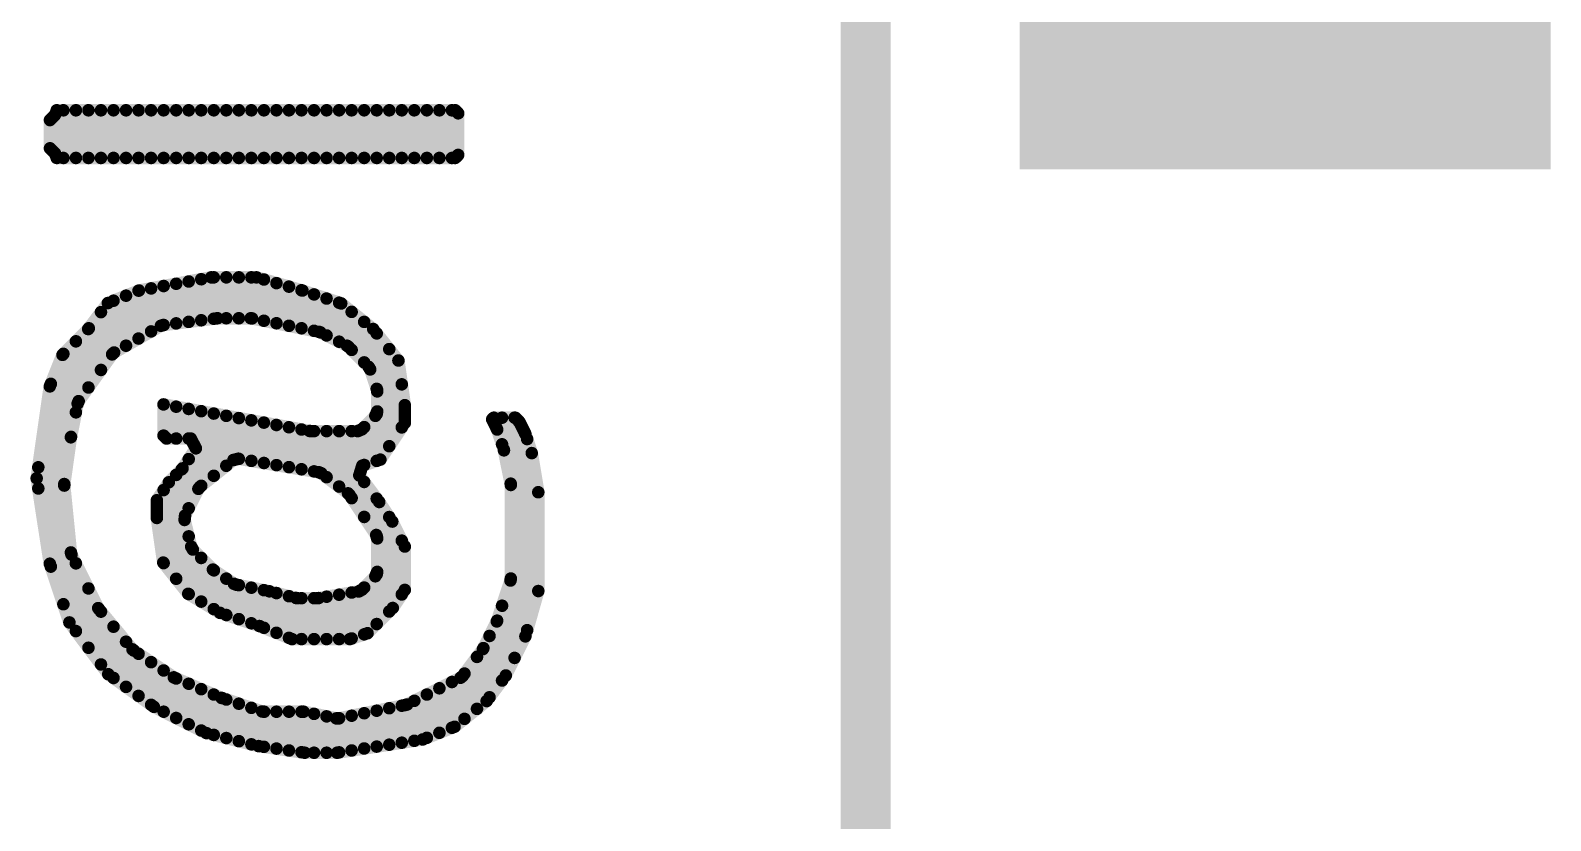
# Model space of a CAD drawing. Extents: x 18.8 to 58.3, y 22.4 to 94.7.
# Drawn here: x 28.457 to 31.538, y 42.898 to 44.498 of the extents above; entities that cross this region are included whole.
import ezdxf

# ---------------------------------------------------------------- set-up
doc = ezdxf.new("R2010")
doc.units = 0
doc.header["$MEASUREMENT"] = 0
doc.layers.get('0').update_dxf_attribs({"linetype": 'CONTINUOUS'})
doc.layers.add('SILKTOP_PHO', color=251, linetype='CONTINUOUS')
doc.layers.add('SOLDERTOP_PHO', color=7, linetype='CONTINUOUS')

# ---------------------------------------------------------------- blocks, each defined once
blk = doc.blocks.new('ROUND_1')
at = {"const_width": 0.0127}
blk.add_lwpolyline([(-0.00635, 0, 1), (0.00635, 0, 1)], format="xyb", close=True, dxfattribs=at)
blk = doc.blocks.new('RECTANGLE_229')
blk.add_solid([(0.538098, 0.788162), (0.538098, -0.788162), (-0.538098, 0.788162), (-0.538098, -0.788162)])

msp = doc.modelspace()

# ---------------------------------------------------------------- linework, layer by layer
at = {"layer": 'SILKTOP_PHO'}
for points, const_width in [([(30.150054, 41.604438), (30.150054, 45.104558)], 0.1016), ([(28.506928, 44.326048), (28.497022, 44.316142)], 0.0254), ([(28.4988, 44.257468), (28.4988, 44.31792)], 0.0254), ([(28.510738, 44.334938), (28.506928, 44.326048)], 0.0254), ([(29.318204, 44.335954), (28.510738, 44.335954)], 0.0254), ([(28.510738, 44.335954), (28.510738, 44.334938)], 0.0254), ([(28.5242, 44.239434), (28.5242, 44.335954)], 0.0254), ([(28.5496, 44.239434), (28.5496, 44.335954)], 0.0254), ([(28.575, 44.239434), (28.575, 44.335954)], 0.0254), ([(28.6004, 44.239434), (28.6004, 44.335954)], 0.0254), ([(28.6258, 44.239434), (28.6258, 44.335954)], 0.0254), ([(28.6512, 44.239434), (28.6512, 44.335954)], 0.0254), ([(28.6766, 44.239434), (28.6766, 44.335954)], 0.0254), ([(28.702, 44.239434), (28.702, 44.335954)], 0.0254), ([(28.7274, 44.239434), (28.7274, 44.335954)], 0.0254), ([(28.7528, 44.239434), (28.7528, 44.335954)], 0.0254), ([(28.7782, 44.239434), (28.7782, 44.335954)], 0.0254), ([(28.8036, 44.239434), (28.8036, 44.335954)], 0.0254), ([(28.829, 44.239434), (28.829, 44.335954)], 0.0254), ([(28.8544, 44.239434), (28.8544, 44.335954)], 0.0254), ([(28.8798, 44.239434), (28.8798, 44.335954)], 0.0254), ([(28.9052, 44.239434), (28.9052, 44.335954)], 0.0254), ([(28.9306, 44.239434), (28.9306, 44.335954)], 0.0254), ([(28.956, 44.239434), (28.956, 44.335954)], 0.0254), ([(28.9814, 44.239434), (28.9814, 44.335954)], 0.0254), ([(29.0068, 44.239434), (29.0068, 44.335954)], 0.0254), ([(29.0322, 44.239434), (29.0322, 44.335954)], 0.0254), ([(29.0576, 44.239434), (29.0576, 44.335954)], 0.0254), ([(29.083, 44.239434), (29.083, 44.335954)], 0.0254), ([(29.1084, 44.239434), (29.1084, 44.335954)], 0.0254), ([(29.1338, 44.239434), (29.1338, 44.335954)], 0.0254), ([(29.1592, 44.239434), (29.1592, 44.335954)], 0.0254), ([(29.1846, 44.239434), (29.1846, 44.335954)], 0.0254), ([(29.21, 44.239434), (29.21, 44.335954)], 0.0254), ([(29.2354, 44.239434), (29.2354, 44.335954)], 0.0254), ([(29.2608, 44.239434), (29.2608, 44.335954)], 0.0254), ([(29.2862, 44.239434), (29.2862, 44.335954)], 0.0254), ([(29.3116, 44.239434), (29.3116, 44.335954)], 0.0254), ([(29.3243, 44.329858), (29.318204, 44.335954)], 0.0254), ([(29.3243, 44.24553), (29.3243, 44.329858)], 0.0254), ([(28.497022, 44.316142), (28.497022, 44.258992)], 0.0254), ([(28.497022, 44.258992), (28.506928, 44.24934)], 0.0254), ([(28.506928, 44.24934), (28.510738, 44.240196)], 0.0254), ([(28.510738, 44.240196), (28.510738, 44.239434)], 0.0254), ([(28.510738, 44.239434), (29.318204, 44.239434)], 0.0254), ([(29.318204, 44.239434), (29.3243, 44.24553)], 0.0254), ([(28.82392, 43.997626), (28.677362, 43.970956)], 0.0254), ([(28.7274, 43.901106), (28.7274, 43.9801)], 0.0254), ([(28.7528, 43.904408), (28.7528, 43.984672)], 0.0254), ([(28.7782, 43.907456), (28.7782, 43.989244)], 0.0254), ([(28.8036, 43.910758), (28.8036, 43.993816)], 0.0254), ([(28.915614, 43.997626), (28.82392, 43.997626)], 0.0254), ([(28.829, 43.913806), (28.829, 43.997626)], 0.0254), ([(28.8544, 43.914822), (28.8544, 43.997626)], 0.0254), ([(28.8798, 43.914822), (28.8798, 43.997626)], 0.0254), ([(28.9052, 43.914568), (28.9052, 43.997626)], 0.0254), ([(29.008578, 43.970956), (28.915614, 43.997626)], 0.0254), ([(28.9306, 43.909742), (28.9306, 43.993308)], 0.0254), ([(28.956, 43.904662), (28.956, 43.985942)], 0.0254), ([(28.9814, 43.899582), (28.9814, 43.97883)], 0.0254), ([(28.677362, 43.970956), (28.61437, 43.945556)], 0.0254), ([(28.6258, 43.844464), (28.6258, 43.950382)], 0.0254), ([(28.6512, 43.859196), (28.6512, 43.960542)], 0.0254), ([(28.6766, 43.873674), (28.6766, 43.970702)], 0.0254), ([(28.702, 43.888152), (28.702, 43.975274)], 0.0254), ([(29.0068, 43.894502), (29.0068, 43.971464)], 0.0254), ([(29.087318, 43.944794), (29.008578, 43.970956)], 0.0254), ([(29.0322, 43.889422), (29.0322, 43.963082)], 0.0254), ([(29.0576, 43.880024), (29.0576, 43.9547)], 0.0254), ([(28.61437, 43.945556), (28.575762, 43.894502)], 0.0254), ([(28.6004, 43.810174), (28.6004, 43.927268)], 0.0254), ([(29.083, 43.867324), (29.083, 43.946318)], 0.0254), ([(29.152088, 43.892978), (29.087318, 43.944794)], 0.0254), ([(29.1084, 43.850814), (29.1084, 43.927776)], 0.0254), ([(28.574492, 43.892978), (28.522422, 43.840654)], 0.0254), ([(28.575762, 43.894502), (28.574492, 43.892978)], 0.0254), ([(28.575, 43.774614), (28.575, 43.893486)], 0.0254), ([(28.62707, 43.84548), (28.721812, 43.899582)], 0.0254), ([(28.721812, 43.899582), (28.726384, 43.901106)], 0.0254), ([(28.726384, 43.901106), (28.834588, 43.914568)], 0.0254), ([(28.834588, 43.914568), (28.836366, 43.914822)], 0.0254), ([(28.836366, 43.914822), (28.90393, 43.914822)], 0.0254), ([(28.90393, 43.914822), (28.90647, 43.914568)], 0.0254), ([(28.90647, 43.914568), (29.041852, 43.88739)], 0.0254), ([(29.041852, 43.88739), (29.0449, 43.886374)], 0.0254), ([(29.1338, 43.825414), (29.1338, 43.907456)], 0.0254), ([(29.203142, 43.829224), (29.152088, 43.892978)], 0.0254), ([(28.5496, 43.724322), (28.5496, 43.868086)], 0.0254), ([(29.0449, 43.886374), (29.099002, 43.859196)], 0.0254), ([(29.099002, 43.859196), (29.102304, 43.85691)], 0.0254), ([(29.102304, 43.85691), (29.142944, 43.81627)], 0.0254), ([(29.1592, 43.77182), (29.1592, 43.884088)], 0.0254), ([(28.522422, 43.840654), (28.496768, 43.7769)], 0.0254), ([(28.5242, 43.335702), (28.5242, 43.842686)], 0.0254), ([(28.555188, 43.746928), (28.623006, 43.84167)], 0.0254), ([(28.623006, 43.84167), (28.62707, 43.84548)], 0.0254), ([(29.1846, 43.655742), (29.1846, 43.852338)], 0.0254), ([(29.216096, 43.7388), (29.203142, 43.829224)], 0.0254), ([(29.142944, 43.81627), (29.145992, 43.81119)], 0.0254), ([(29.145992, 43.81119), (29.159708, 43.770804)], 0.0254), ([(28.496768, 43.7769), (28.470098, 43.590718)], 0.0254), ([(28.4988, 43.411902), (28.4988, 43.78198)], 0.0254), ([(29.159708, 43.770804), (29.160216, 43.76674)], 0.0254), ([(29.160216, 43.76674), (29.160216, 43.7261)], 0.0254), ([(29.21, 43.693842), (29.21, 43.780964)], 0.0254), ([(28.539694, 43.674538), (28.553156, 43.742102)], 0.0254), ([(28.553156, 43.742102), (28.555188, 43.746928)], 0.0254), ([(29.023564, 43.686476), (28.727146, 43.740324)], 0.0254), ([(28.727146, 43.740324), (28.727146, 43.677078)], 0.0254), ([(28.7274, 43.677078), (28.7274, 43.740324)], 0.0254), ([(28.7528, 43.671236), (28.7528, 43.735752)], 0.0254), ([(29.216096, 43.702732), (29.216096, 43.7388)], 0.0254), ([(28.7782, 43.671236), (28.7782, 43.73118)], 0.0254), ([(28.8036, 43.575478), (28.8036, 43.726608)], 0.0254), ([(28.829, 43.595798), (28.829, 43.721782)], 0.0254), ([(28.8544, 43.616118), (28.8544, 43.71721)], 0.0254), ([(28.8798, 43.630088), (28.8798, 43.712638)], 0.0254), ([(28.9052, 43.626024), (28.9052, 43.708066)], 0.0254), ([(28.9306, 43.621706), (28.9306, 43.703494)], 0.0254), ([(29.156406, 43.71721), (29.129482, 43.690032)], 0.0254), ([(29.160216, 43.7261), (29.156406, 43.71721)], 0.0254), ([(29.1592, 43.626024), (29.1592, 43.72102)], 0.0254), ([(29.166566, 43.628564), (29.216096, 43.702732)], 0.0254), ([(29.396436, 43.7134), (29.393134, 43.710098)], 0.0254), ([(29.393134, 43.710098), (29.402532, 43.691048)], 0.0254), ([(29.440124, 43.7134), (29.396436, 43.7134)], 0.0254), ([(29.4132, 43.659552), (29.4132, 43.7134)], 0.0254), ([(29.4386, 43.22699), (29.4386, 43.7134)], 0.0254), ([(29.448252, 43.705018), (29.440124, 43.7134)], 0.0254), ([(29.460444, 43.680634), (29.448252, 43.705018)], 0.0254), ([(28.525978, 43.579034), (28.53944, 43.673776)], 0.0254), ([(28.53944, 43.673776), (28.539694, 43.674538)], 0.0254), ([(28.727146, 43.677078), (28.733242, 43.671236)], 0.0254), ([(28.733242, 43.671236), (28.782264, 43.671236)], 0.0254), ([(28.782264, 43.671236), (28.792678, 43.651424)], 0.0254), ([(28.956, 43.617388), (28.956, 43.698668)], 0.0254), ([(28.9814, 43.613324), (28.9814, 43.694096)], 0.0254), ([(29.0068, 43.609006), (29.0068, 43.689524)], 0.0254), ([(29.02585, 43.686222), (29.023564, 43.686476)], 0.0254), ([(29.120592, 43.686222), (29.02585, 43.686222)], 0.0254), ([(29.0322, 43.604688), (29.0322, 43.686222)], 0.0254), ([(29.0576, 43.593004), (29.0576, 43.686222)], 0.0254), ([(29.083, 43.573954), (29.083, 43.686222)], 0.0254), ([(29.1084, 43.550586), (29.1084, 43.686222)], 0.0254), ([(29.129482, 43.690032), (29.120592, 43.686222)], 0.0254), ([(29.1338, 43.617642), (29.1338, 43.69435)], 0.0254), ([(29.402532, 43.691048), (29.403294, 43.689524)], 0.0254), ([(29.403294, 43.689524), (29.416756, 43.648884)], 0.0254), ([(29.473398, 43.641772), (29.460444, 43.680634)], 0.0254), ([(28.792678, 43.651424), (28.765754, 43.610784)], 0.0254), ([(29.416756, 43.648884), (29.41701, 43.64736)], 0.0254), ([(29.41701, 43.64736), (29.430726, 43.579796)], 0.0254), ([(29.464, 43.283124), (29.464, 43.67022)], 0.0254), ([(29.486606, 43.562524), (29.473398, 43.641772)], 0.0254), ([(28.4734, 43.570144), (28.4734, 43.61307)], 0.0254), ([(28.765754, 43.610784), (28.763976, 43.608752)], 0.0254), ([(28.7782, 43.530012), (28.7782, 43.62958)], 0.0254), ([(28.801314, 43.5737), (28.868878, 43.627802)], 0.0254), ([(28.868878, 43.627802), (28.879038, 43.630342)], 0.0254), ([(28.879038, 43.630342), (29.041344, 43.603164)], 0.0254), ([(29.123894, 43.59656), (29.12999, 43.616372)], 0.0254), ([(29.12999, 43.616372), (29.166566, 43.628564)], 0.0254), ([(28.470098, 43.590718), (28.496768, 43.417744)], 0.0254), ([(28.525978, 43.577256), (28.525978, 43.579034)], 0.0254), ([(28.737814, 43.58259), (28.713684, 43.546268)], 0.0254), ([(28.763976, 43.608752), (28.737814, 43.58259)], 0.0254), ([(28.7528, 43.387264), (28.7528, 43.597576)], 0.0254), ([(29.041344, 43.603164), (29.046932, 43.600878)], 0.0254), ([(29.046932, 43.600878), (29.101034, 43.560238)], 0.0254), ([(29.16428, 43.542712), (29.123894, 43.59656)], 0.0254), ([(29.1338, 43.512486), (29.1338, 43.583352)], 0.0254), ([(29.430726, 43.579796), (29.43098, 43.577256)], 0.0254), ([(28.525978, 43.575986), (28.525978, 43.577256)], 0.0254), ([(28.53944, 43.440604), (28.525978, 43.575986)], 0.0254), ([(28.7274, 43.419014), (28.7274, 43.566842)], 0.0254), ([(28.770834, 43.51528), (28.797758, 43.569382)], 0.0254), ([(28.797758, 43.569382), (28.801314, 43.5737)], 0.0254), ([(29.101034, 43.560238), (29.104082, 43.55719)], 0.0254), ([(29.104082, 43.55719), (29.158184, 43.47591)], 0.0254), ([(29.1592, 43.473878), (29.1592, 43.54957)], 0.0254), ([(29.43098, 43.577256), (29.43098, 43.387772)], 0.0254), ([(29.486606, 43.362372), (29.486606, 43.562524)], 0.0254), ([(28.713684, 43.546268), (28.713684, 43.510454)], 0.0254), ([(29.190696, 43.503088), (29.16428, 43.542712)], 0.0254), ([(28.713684, 43.510454), (28.726638, 43.42003)], 0.0254), ([(28.769818, 43.50639), (28.770834, 43.51528)], 0.0254), ([(28.78328, 43.452288), (28.769818, 43.50639)], 0.0254), ([(29.1846, 43.32097), (29.1846, 43.512232)], 0.0254), ([(29.216096, 43.452542), (29.190696, 43.503088)], 0.0254), ([(28.7782, 43.356276), (28.7782, 43.473116)], 0.0254), ([(29.158184, 43.47591), (29.160216, 43.469052)], 0.0254), ([(29.160216, 43.469052), (29.160216, 43.401234)], 0.0254), ([(29.21, 43.355514), (29.21, 43.46448)], 0.0254), ([(28.54071, 43.436286), (28.53944, 43.440604)], 0.0254), ([(28.594812, 43.327828), (28.54071, 43.436286)], 0.0254), ([(28.786582, 43.446446), (28.78328, 43.452288)], 0.0254), ([(28.827222, 43.405806), (28.786582, 43.446446)], 0.0254), ([(28.8036, 43.341036), (28.8036, 43.429428)], 0.0254), ([(29.216096, 43.364658), (29.216096, 43.452542)], 0.0254), ([(28.496768, 43.417744), (28.536392, 43.298872)], 0.0254), ([(28.5496, 43.281346), (28.5496, 43.418506)], 0.0254), ([(28.726638, 43.42003), (28.777184, 43.356784)], 0.0254), ([(28.829254, 43.404282), (28.827222, 43.405806)], 0.0254), ([(28.829, 43.325796), (28.829, 43.404536)], 0.0254), ([(28.869894, 43.377104), (28.829254, 43.404282)], 0.0254), ([(29.160216, 43.401234), (29.156406, 43.392344)], 0.0254), ([(29.1592, 43.29557), (29.1592, 43.396154)], 0.0254), ([(28.575, 43.247564), (28.575, 43.367706)], 0.0254), ([(28.8544, 43.313858), (28.8544, 43.387518)], 0.0254), ([(28.874466, 43.375326), (28.869894, 43.377104)], 0.0254), ([(28.941776, 43.361864), (28.874466, 43.375326)], 0.0254), ([(28.8798, 43.305476), (28.8798, 43.37431)], 0.0254), ([(28.9052, 43.297094), (28.9052, 43.36923)], 0.0254), ([(28.9306, 43.28795), (28.9306, 43.36415)], 0.0254), ([(29.129482, 43.365166), (29.122624, 43.36161)], 0.0254), ([(29.156406, 43.392344), (29.129482, 43.365166)], 0.0254), ([(29.1338, 43.274742), (29.1338, 43.369484)], 0.0254), ([(29.191712, 43.328082), (29.216096, 43.364658)], 0.0254), ([(29.430218, 43.383708), (29.403294, 43.302428)], 0.0254), ([(29.43098, 43.387772), (29.430218, 43.383708)], 0.0254), ([(28.777184, 43.356784), (28.8417, 43.318176)], 0.0254), ([(28.995624, 43.348402), (28.941776, 43.361864)], 0.0254), ([(28.956, 43.27779), (28.956, 43.358308)], 0.0254), ([(28.9814, 43.26763), (28.9814, 43.351958)], 0.0254), ([(28.998672, 43.347894), (28.995624, 43.348402)], 0.0254), ([(29.039312, 43.347894), (28.998672, 43.347894)], 0.0254), ([(29.0068, 43.26509), (29.0068, 43.347894)], 0.0254), ([(29.0322, 43.26509), (29.0322, 43.347894)], 0.0254), ([(29.041344, 43.348148), (29.039312, 43.347894)], 0.0254), ([(29.122624, 43.36161), (29.041344, 43.348148)], 0.0254), ([(29.0576, 43.26509), (29.0576, 43.350942)], 0.0254), ([(29.083, 43.26509), (29.083, 43.355006)], 0.0254), ([(29.1084, 43.26636), (29.1084, 43.359324)], 0.0254), ([(29.4132, 43.18127), (29.4132, 43.332654)], 0.0254), ([(29.460444, 43.270678), (29.486606, 43.362372)], 0.0254), ([(28.59659, 43.325542), (28.594812, 43.327828)], 0.0254), ([(28.664154, 43.244262), (28.59659, 43.325542)], 0.0254), ([(28.6004, 43.213782), (28.6004, 43.320716)], 0.0254), ([(28.8417, 43.318176), (28.921456, 43.291506)], 0.0254), ([(29.140658, 43.277028), (29.191712, 43.328082)], 0.0254), ([(29.403294, 43.302428), (29.402532, 43.300904)], 0.0254), ([(28.536392, 43.298872), (28.615132, 43.19397)], 0.0254), ([(28.6258, 43.18635), (28.6258, 43.290236)], 0.0254), ([(28.921456, 43.291506), (28.922218, 43.291252)], 0.0254), ([(28.922218, 43.291252), (28.987496, 43.26509)], 0.0254), ([(29.104844, 43.26509), (29.140658, 43.277028)], 0.0254), ([(29.402532, 43.300904), (29.375354, 43.246802)], 0.0254), ([(29.3878, 43.147234), (29.3878, 43.27144)], 0.0254), ([(29.42082, 43.19143), (29.460444, 43.270678)], 0.0254), ([(28.6512, 43.168316), (28.6512, 43.259756)], 0.0254), ([(28.666948, 43.241976), (28.664154, 43.244262)], 0.0254), ([(28.747974, 43.18762), (28.666948, 43.241976)], 0.0254), ([(28.987496, 43.26509), (29.104844, 43.26509)], 0.0254), ([(29.374338, 43.24477), (29.333698, 43.190668)], 0.0254), ([(29.375354, 43.246802), (29.374338, 43.24477)], 0.0254), ([(28.6766, 43.150028), (28.6766, 43.235372)], 0.0254), ([(28.702, 43.131994), (28.702, 43.218354)], 0.0254), ([(29.3624, 43.123866), (29.3624, 43.229022)], 0.0254), ([(28.615132, 43.19397), (28.707588, 43.12793)], 0.0254), ([(28.7274, 43.118024), (28.7274, 43.20159)], 0.0254), ([(28.750006, 43.186604), (28.747974, 43.18762)], 0.0254), ([(28.844748, 43.145964), (28.750006, 43.186604)], 0.0254), ([(28.7528, 43.105324), (28.7528, 43.185334)], 0.0254), ([(29.329126, 43.186858), (29.220922, 43.132756)], 0.0254), ([(29.3116, 43.085512), (29.3116, 43.178222)], 0.0254), ([(29.333698, 43.190668), (29.329126, 43.186858)], 0.0254), ([(29.337, 43.103546), (29.337, 43.19524)], 0.0254), ([(29.381958, 43.139614), (29.42082, 43.19143)], 0.0254), ([(28.7782, 43.092624), (28.7782, 43.174666)], 0.0254), ([(28.8036, 43.079924), (28.8036, 43.163744)], 0.0254), ([(28.829, 43.071034), (28.829, 43.152822)], 0.0254), ([(29.2608, 43.065192), (29.2608, 43.152822)], 0.0254), ([(29.2862, 43.075352), (29.2862, 43.165522)], 0.0254), ([(28.707588, 43.12793), (28.81376, 43.074844)], 0.0254), ([(28.845764, 43.14571), (28.844748, 43.145964)], 0.0254), ([(28.927044, 43.118532), (28.845764, 43.14571)], 0.0254), ([(28.8544, 43.064684), (28.8544, 43.142662)], 0.0254), ([(28.8798, 43.058334), (28.8798, 43.13428)], 0.0254), ([(28.9052, 43.051984), (28.9052, 43.125898)], 0.0254), ([(28.931108, 43.118024), (28.927044, 43.118532)], 0.0254), ([(28.9306, 43.046904), (28.9306, 43.118024)], 0.0254), ([(29.010864, 43.118024), (28.931108, 43.118024)], 0.0254), ([(28.956, 43.043348), (28.956, 43.118024)], 0.0254), ([(28.9814, 43.039538), (28.9814, 43.118024)], 0.0254), ([(29.0068, 43.035982), (29.0068, 43.118024)], 0.0254), ([(29.077412, 43.104562), (29.010864, 43.118024)], 0.0254), ([(29.21762, 43.13174), (29.082492, 43.104562)], 0.0254), ([(29.1592, 43.047412), (29.1592, 43.120056)], 0.0254), ([(29.1846, 43.051222), (29.1846, 43.125136)], 0.0254), ([(29.21, 43.055286), (29.21, 43.130216)], 0.0254), ([(29.220922, 43.132756), (29.21762, 43.13174)], 0.0254), ([(29.2354, 43.059096), (29.2354, 43.140122)], 0.0254), ([(29.316934, 43.087544), (29.381958, 43.139614)], 0.0254), ([(29.0322, 43.034966), (29.0322, 43.113706)], 0.0254), ([(29.0576, 43.034966), (29.0576, 43.108626)], 0.0254), ([(29.082492, 43.104562), (29.077412, 43.104562)], 0.0254), ([(29.083, 43.035728), (29.083, 43.104816)], 0.0254), ([(29.1084, 43.039538), (29.1084, 43.109896)], 0.0254), ([(29.1338, 43.043602), (29.1338, 43.114976)], 0.0254), ([(29.252418, 43.06189), (29.316934, 43.087544)], 0.0254), ([(28.81376, 43.074844), (28.919932, 43.048428)], 0.0254), ([(29.078936, 43.034966), (29.252418, 43.06189)], 0.0254), ([(28.919932, 43.048428), (29.01315, 43.034966)], 0.0254), ([(29.01315, 43.034966), (29.078936, 43.034966)], 0.0254)]:
    msp.add_lwpolyline(points, dxfattribs=dict(at, const_width=const_width))

# ---------------------------------------------------------------- block references
for p in [(28.4988, 44.31792), (28.506928, 44.326048), (28.510738, 44.335954), (28.510738, 44.334938), (28.5242, 44.335954), (28.5496, 44.335954), (28.575, 44.335954), (28.6004, 44.335954), (28.6258, 44.335954), (28.6512, 44.335954), (28.6766, 44.335954), (28.702, 44.335954), (28.7274, 44.335954), (28.7528, 44.335954), (28.7782, 44.335954), (28.8036, 44.335954), (28.829, 44.335954), (28.8544, 44.335954), (28.8798, 44.335954), (28.9052, 44.335954), (28.9306, 44.335954), (28.956, 44.335954), (28.9814, 44.335954), (29.0068, 44.335954), (29.0322, 44.335954), (29.0576, 44.335954), (29.083, 44.335954), (29.1084, 44.335954), (29.1338, 44.335954), (29.1592, 44.335954), (29.1846, 44.335954), (29.21, 44.335954), (29.2354, 44.335954), (29.2608, 44.335954), (29.2862, 44.335954), (29.3116, 44.335954), (29.318204, 44.335954), (29.3243, 44.329858), (29.3243, 44.329858), (28.497022, 44.316142), (28.497022, 44.258992), (28.4988, 44.257468), (28.506928, 44.24934), (28.510738, 44.240196), (28.510738, 44.239434), (28.5242, 44.239434), (28.5496, 44.239434), (28.575, 44.239434), (28.6004, 44.239434), (28.6258, 44.239434), (28.6512, 44.239434), (28.6766, 44.239434), (28.702, 44.239434), (28.7274, 44.239434), (28.7528, 44.239434), (28.7782, 44.239434), (28.8036, 44.239434), (28.829, 44.239434), (28.8544, 44.239434), (28.8798, 44.239434), (28.9052, 44.239434), (28.9306, 44.239434), (28.956, 44.239434), (28.9814, 44.239434), (29.0068, 44.239434), (29.0322, 44.239434), (29.0576, 44.239434), (29.083, 44.239434), (29.1084, 44.239434), (29.1338, 44.239434), (29.1592, 44.239434), (29.1846, 44.239434), (29.21, 44.239434), (29.2354, 44.239434), (29.2608, 44.239434), (29.2862, 44.239434), (29.3116, 44.239434), (29.318204, 44.239434), (29.3243, 44.24553), (28.7274, 43.9801), (28.7528, 43.984672), (28.7782, 43.989244), (28.8036, 43.993816), (28.82392, 43.997626), (28.829, 43.997626), (28.8544, 43.997626), (28.8798, 43.997626), (28.9052, 43.997626), (28.915614, 43.997626), (28.9306, 43.993308), (28.956, 43.985942), (28.9814, 43.97883), (28.6258, 43.950382), (28.6512, 43.960542), (28.6766, 43.970702), (28.677362, 43.970956), (28.702, 43.975274), (29.0068, 43.971464), (29.008578, 43.970956), (29.0322, 43.963082), (29.0576, 43.9547), (28.6004, 43.927268), (28.61437, 43.945556), (29.083, 43.946318), (29.087318, 43.944794), (29.1084, 43.927776), (28.574492, 43.892978), (28.575, 43.893486), (28.575762, 43.894502), (28.702, 43.888152), (28.721812, 43.899582), (28.726384, 43.901106), (28.7274, 43.901106), (28.7528, 43.904408), (28.7782, 43.907456), (28.8036, 43.910758), (28.829, 43.913806), (28.834588, 43.914568), (28.836366, 43.914822), (28.8544, 43.914822), (28.8798, 43.914822), (28.90393, 43.914822), (28.9052, 43.914568), (28.90647, 43.914568), (28.9306, 43.909742), (28.956, 43.904662), (28.9814, 43.899582), (29.0068, 43.894502), (29.0322, 43.889422), (29.041852, 43.88739), (29.1338, 43.907456), (29.152088, 43.892978), (28.5496, 43.868086), (28.6512, 43.859196), (28.6766, 43.873674), (29.0449, 43.886374), (29.0576, 43.880024), (29.083, 43.867324), (29.099002, 43.859196), (29.102304, 43.85691), (29.1592, 43.884088), (28.522422, 43.840654), (28.5242, 43.842686), (28.623006, 43.84167), (28.6258, 43.844464), (28.62707, 43.84548), (29.1084, 43.850814), (29.1338, 43.825414), (29.1846, 43.852338), (29.203142, 43.829224), (28.6004, 43.810174), (29.142944, 43.81627), (29.145992, 43.81119), (28.496768, 43.7769), (28.4988, 43.78198), (28.575, 43.774614), (29.1592, 43.77182), (29.159708, 43.770804), (29.160216, 43.76674), (29.21, 43.780964), (28.553156, 43.742102), (28.555188, 43.746928), (28.727146, 43.740324), (28.7274, 43.740324), (28.7528, 43.735752), (29.216096, 43.7388), (28.5496, 43.724322), (28.7782, 43.73118), (28.8036, 43.726608), (28.829, 43.721782), (28.8544, 43.71721), (28.8798, 43.712638), (28.9052, 43.708066), (28.9306, 43.703494), (29.156406, 43.71721), (29.1592, 43.72102), (29.160216, 43.7261), (29.216096, 43.702732), (29.393134, 43.710098), (29.396436, 43.7134), (29.4132, 43.7134), (29.4386, 43.7134), (29.440124, 43.7134), (29.448252, 43.705018), (28.53944, 43.673776), (28.539694, 43.674538), (28.727146, 43.677078), (28.7274, 43.677078), (28.733242, 43.671236), (28.7528, 43.671236), (28.7782, 43.671236), (28.782264, 43.671236), (28.956, 43.698668), (28.9814, 43.694096), (29.0068, 43.689524), (29.023564, 43.686476), (29.02585, 43.686222), (29.0322, 43.686222), (29.0576, 43.686222), (29.083, 43.686222), (29.1084, 43.686222), (29.120592, 43.686222), (29.129482, 43.690032), (29.1338, 43.69435), (29.21, 43.693842), (29.402532, 43.691048), (29.403294, 43.689524), (29.460444, 43.680634), (28.792678, 43.651424), (29.1846, 43.655742), (29.4132, 43.659552), (29.416756, 43.648884), (29.41701, 43.64736), (29.464, 43.67022), (29.473398, 43.641772), (28.4734, 43.61307), (28.765754, 43.610784), (28.7782, 43.62958), (28.8544, 43.616118), (28.868878, 43.627802), (28.879038, 43.630342), (28.8798, 43.630088), (28.9052, 43.626024), (28.9306, 43.621706), (28.956, 43.617388), (28.9814, 43.613324), (29.12999, 43.616372), (29.1338, 43.617642), (29.1592, 43.626024), (29.166566, 43.628564), (28.470098, 43.590718), (28.525978, 43.579034), (28.737814, 43.58259), (28.7528, 43.597576), (28.763976, 43.608752), (28.829, 43.595798), (29.0068, 43.609006), (29.0322, 43.604688), (29.041344, 43.603164), (29.046932, 43.600878), (29.0576, 43.593004), (29.123894, 43.59656), (29.1338, 43.583352), (29.430726, 43.579796), (28.4734, 43.570144), (28.525978, 43.577256), (28.525978, 43.575986), (28.7274, 43.566842), (28.797758, 43.569382), (28.801314, 43.5737), (28.8036, 43.575478), (29.083, 43.573954), (29.101034, 43.560238), (29.104082, 43.55719), (29.1084, 43.550586), (29.1592, 43.54957), (29.43098, 43.577256), (29.486606, 43.562524), (29.486606, 43.562524), (28.713684, 43.546268), (28.7782, 43.530012), (29.16428, 43.542712), (28.713684, 43.510454), (28.769818, 43.50639), (28.770834, 43.51528), (29.1338, 43.512486), (29.1846, 43.512232), (29.190696, 43.503088), (28.7782, 43.473116), (29.158184, 43.47591), (29.1592, 43.473878), (29.160216, 43.469052), (29.160216, 43.469052), (29.21, 43.46448), (28.53944, 43.440604), (28.54071, 43.436286), (28.78328, 43.452288), (28.786582, 43.446446), (28.786582, 43.446446), (28.8036, 43.429428), (29.216096, 43.452542), (28.496768, 43.417744), (28.4988, 43.411902), (28.5496, 43.418506), (28.726638, 43.42003), (28.7274, 43.419014), (28.827222, 43.405806), (28.829, 43.404536), (28.829254, 43.404282), (29.1592, 43.396154), (29.160216, 43.401234), (28.575, 43.367706), (28.7528, 43.387264), (28.8544, 43.387518), (28.869894, 43.377104), (28.874466, 43.375326), (28.8798, 43.37431), (28.9052, 43.36923), (28.9306, 43.36415), (29.129482, 43.365166), (29.1338, 43.369484), (29.156406, 43.392344), (29.216096, 43.364658), (29.430218, 43.383708), (29.43098, 43.387772), (28.5242, 43.335702), (28.777184, 43.356784), (28.7782, 43.356276), (28.8036, 43.341036), (28.941776, 43.361864), (28.956, 43.358308), (28.9814, 43.351958), (28.995624, 43.348402), (28.998672, 43.347894), (29.0068, 43.347894), (29.0322, 43.347894), (29.039312, 43.347894), (29.041344, 43.348148), (29.0576, 43.350942), (29.083, 43.355006), (29.1084, 43.359324), (29.122624, 43.36161), (29.21, 43.355514), (29.4132, 43.332654), (29.486606, 43.362372), (28.594812, 43.327828), (28.59659, 43.325542), (28.6004, 43.320716), (28.829, 43.325796), (28.8417, 43.318176), (28.8544, 43.313858), (28.8798, 43.305476), (29.1846, 43.32097), (29.191712, 43.328082), (29.403294, 43.302428), (28.536392, 43.298872), (28.5496, 43.281346), (28.6258, 43.290236), (28.9052, 43.297094), (28.921456, 43.291506), (28.922218, 43.291252), (28.9306, 43.28795), (28.956, 43.27779), (29.1338, 43.274742), (29.140658, 43.277028), (29.1592, 43.29557), (29.3878, 43.27144), (29.402532, 43.300904), (29.460444, 43.270678), (29.464, 43.283124), (28.575, 43.247564), (28.6512, 43.259756), (28.664154, 43.244262), (28.666948, 43.241976), (28.9814, 43.26763), (28.987496, 43.26509), (29.0068, 43.26509), (29.0322, 43.26509), (29.0576, 43.26509), (29.083, 43.26509), (29.104844, 43.26509), (29.1084, 43.26636), (29.374338, 43.24477), (29.375354, 43.246802), (28.6004, 43.213782), (28.6766, 43.235372), (28.702, 43.218354), (29.3624, 43.229022), (29.4386, 43.22699), (28.615132, 43.19397), (28.6258, 43.18635), (28.7274, 43.20159), (28.747974, 43.18762), (28.750006, 43.186604), (28.7528, 43.185334), (29.3116, 43.178222), (29.329126, 43.186858), (29.333698, 43.190668), (29.337, 43.19524), (29.4132, 43.18127), (29.42082, 43.19143), (28.6512, 43.168316), (28.6766, 43.150028), (28.7782, 43.174666), (28.8036, 43.163744), (28.829, 43.152822), (29.2608, 43.152822), (29.2862, 43.165522), (29.3878, 43.147234), (28.702, 43.131994), (28.707588, 43.12793), (28.7274, 43.118024), (28.844748, 43.145964), (28.845764, 43.14571), (28.8544, 43.142662), (28.8798, 43.13428), (28.9052, 43.125898), (28.927044, 43.118532), (28.9306, 43.118024), (28.931108, 43.118024), (28.956, 43.118024), (28.9814, 43.118024), (29.0068, 43.118024), (29.010864, 43.118024), (29.1592, 43.120056), (29.1846, 43.125136), (29.21, 43.130216), (29.21762, 43.13174), (29.220922, 43.132756), (29.2354, 43.140122), (29.3624, 43.123866), (29.381958, 43.139614), (28.7528, 43.105324), (28.7782, 43.092624), (29.0322, 43.113706), (29.0576, 43.108626), (29.077412, 43.104562), (29.082492, 43.104562), (29.083, 43.104816), (29.1084, 43.109896), (29.1338, 43.114976), (29.3116, 43.085512), (29.316934, 43.087544), (29.337, 43.103546), (28.8036, 43.079924), (28.81376, 43.074844), (28.829, 43.071034), (28.8544, 43.064684), (28.8798, 43.058334), (29.21, 43.055286), (29.2354, 43.059096), (29.252418, 43.06189), (29.2608, 43.065192), (29.2862, 43.075352), (28.9052, 43.051984), (28.919932, 43.048428), (28.9306, 43.046904), (28.956, 43.043348), (28.9814, 43.039538), (29.0068, 43.035982), (29.01315, 43.034966), (29.0322, 43.034966), (29.0576, 43.034966), (29.078936, 43.034966), (29.083, 43.035728), (29.1084, 43.039538), (29.1338, 43.043602), (29.1592, 43.047412), (29.1846, 43.051222)]:
    msp.add_blockref('ROUND_1', p, dxfattribs=at)
at = {"layer": 'SOLDERTOP_PHO'}
msp.add_blockref('RECTANGLE_229', (30.999938, 45.004482), dxfattribs=at)

doc.saveas('drawing.dxf')
